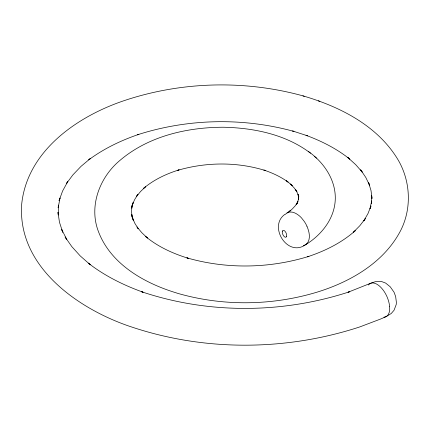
<?xml version="1.0" encoding="UTF-8"?>
<svg xmlns="http://www.w3.org/2000/svg" width="430" height="430" viewBox="0 0 430 430"><rect width="100%" height="100%" fill="white"/><g stroke="black" fill="none" stroke-linecap="round" stroke-linejoin="round"><path stroke-width="0.64" d="M286.52 236.548L286.627 236.194A3.279 1.575 67.3 0 0 286.681 235.532A3.316 1.591 67.3 0 0 286.579 234.527L286.52 234.264A3.779 1.811 67.3 0 0 284.192 230.571A3.779 1.811 67.3 0 0 282.279 231.646M66.456 183.508L67.736 181.627L62.613 190.974L59.06 200.686L60.033 197.977L58.157 207.792L58.464 205.072L58.276 215.054L57.969 212.323L59.48 222.294L62.726 232.248L61.77 229.588L66.72 239.37L65.107 237L71.848 246.659L80.206 255.893L90.214 264.713L88.284 263.122C104.721 275.899 123.555 285.192 143.088 292.223L141.556 291.723C208.41 314.212 282.617 313.707 349.547 291.76L348.042 292.25L370.692 283.23L375.401 281.666L379.642 281.311L381.625 281.559L385.613 283.064L390.23 286.788L394.052 292.233L395.654 296.544L396.385 302.392L396.218 304.531L394.052 310.25L391.241 313.502L386.043 316.673L380.486 319.076L359.829 326.908C286.219 351.047 204.594 351.536 131.075 326.8L129.543 326.3C77.239 308.423 16.985 266.073 21.731 203.788C27.477 150.156 78.496 115.557 125.84 100.077L127.312 99.593C183.814 81.383 245.702 80.087 302.924 95.858C340.06 106.651 377.943 125.872 398.298 160.218C410.5 181.293 411.849 208.082 400.932 229.975C384.957 261.349 352.648 280.613 320.146 291.175L318.716 291.642C273.179 305.768 223.439 306.558 177.601 293.319L176.241 292.873C143.83 283.015 109.661 263.611 97.825 229.894C89.048 204.814 100.206 176.692 120.094 160.277C148.479 136.181 186.867 127.318 223.374 127.232C253.867 127.887 285.826 134.391 310.546 153.204M66.537 183.443L72.896 174.881L81.06 166.329L90.644 158.283L88.741 159.847C103.899 148.608 121.061 140.411 138.874 134.327L137.401 134.805C187.765 118.572 242.939 117.363 293.959 131.419L292.653 130.989L307.606 135.832L306.047 135.321C321.672 141.104 336.722 148.705 349.789 159.132L347.838 157.53L355.707 164.668L362.227 172.107L360.668 169.818L365.817 177.493L369.58 185.308L368.617 182.637L371.009 190.565L372.014 198.466L371.708 195.741L371.364 203.637L371.671 200.917L370.004 208.652L370.972 205.954L367.973 213.602L363.748 220.929L365.344 218.59L359.824 225.723L353.223 232.399L355.239 230.738C341.517 242.891 324.795 251.109 307.482 256.807L308.912 256.339C269.546 268.546 226.546 269.304 186.905 257.855L188.265 258.301C172.898 253.549 157.923 246.772 145.485 236.414L147.463 238.043L141.76 232.646L137.014 226.959L138.272 228.803M306.918 243.659C311.057 238.757 309.235 231.517 306.918 226.196M284.929 214.333C267.944 226.207 287.536 257.78 305.639 244.665M298.651 197.655L298.409 195.473L298.474 199.224L298.78 196.494L298.194 200.229L297.006 203.799L297.963 201.138L296.141 204.664L297.748 202.304L295.335 205.69L292.357 208.905L288.955 211.834L290.873 210.259L286.439 213.387A19.603 11.492 59.5 0 0 285.423 214.366M306.015 244.476C321.522 234.834 334.293 218.886 335.244 200.068C336.228 180.498 324.118 162.626 308.654 151.645M287.004 212.979L289.605 212.028L292.217 212.13A18.753 10.986 60.5 0 1 298.603 215.263L299.307 215.817A17.608 10.336 60.6 0 1 301.597 218.031L304.15 221.278A19.28 11.18 60.5 0 1 306.95 226.191M303.338 245.498L304.15 245.315A19.28 11.019 60 0 0 306.912 243.649M318.297 100.83L319.861 101.34M302.924 95.858L304.236 96.288M314.47 156.45L316.491 158.122M292.432 185.69L290.406 184.024L294.002 187.727L296.937 191.603L295.34 189.259L297.528 193.183L298.544 195.94M291.948 185.292L286.187 180.53L288.079 182.089C280.763 176.741 272.453 172.93 263.886 170.065L265.332 170.538C237.032 161.707 206.12 162.035 177.73 170.318L179.1 169.871C166.313 173.822 153.956 179.638 143.658 188.292L145.641 186.658L140.615 191.457L136.353 196.628L137.928 194.317L134.622 199.627L132.193 205.212L133.16 202.53L131.709 208.179L132.015 205.465L131.537 211.275L132.053 217.096L131.747 214.376L133.295 220.273L132.327 217.591L134.907 223.433L138.25 228.733M298.56 195.962L297.979 194.338L298.592 197.558M389.596 306.23L389.709 308.982A18.356 9.428 65 0 1 383.925 317.168M368.478 285.025A18.356 9.412 65.1 0 1 387.118 296.974L388.016 299.318A19.64 10.073 65 0 1 389.585 306.219M286.504 236.527A3.768 1.806 67.3 0 1 284.123 236.462A3.768 1.806 67.3 0 1 282.263 232.211A3.3 1.58 67.3 0 1 282.29 231.657"/></g></svg>
